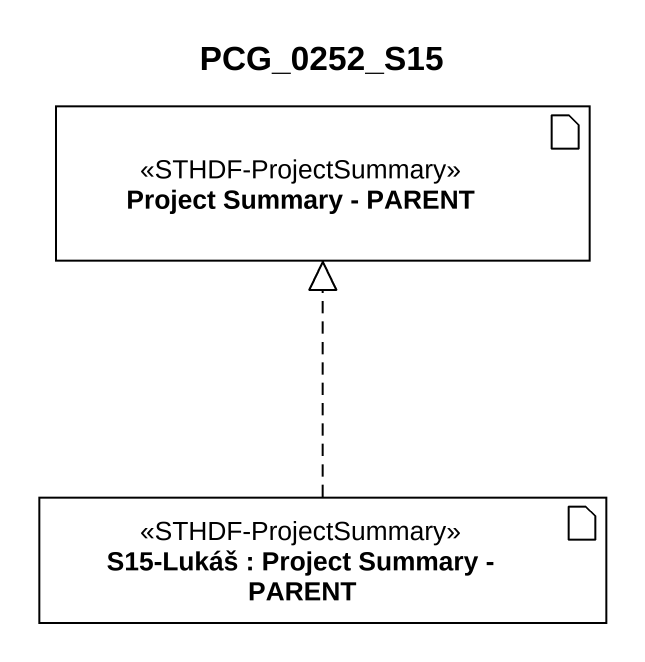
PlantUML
@startuml
title PCG_0252_S15
artifact "Project Summary - PARENT" as Project_Summary_PARENT <<STHDF-ProjectSummary>>
artifact "S15-Lukáš : Project Summary - PARENT" as S15_Lukáš <<STHDF-ProjectSummary>>
S15_Lukáš .up.|> Project_Summary_PARENT
@enduml
